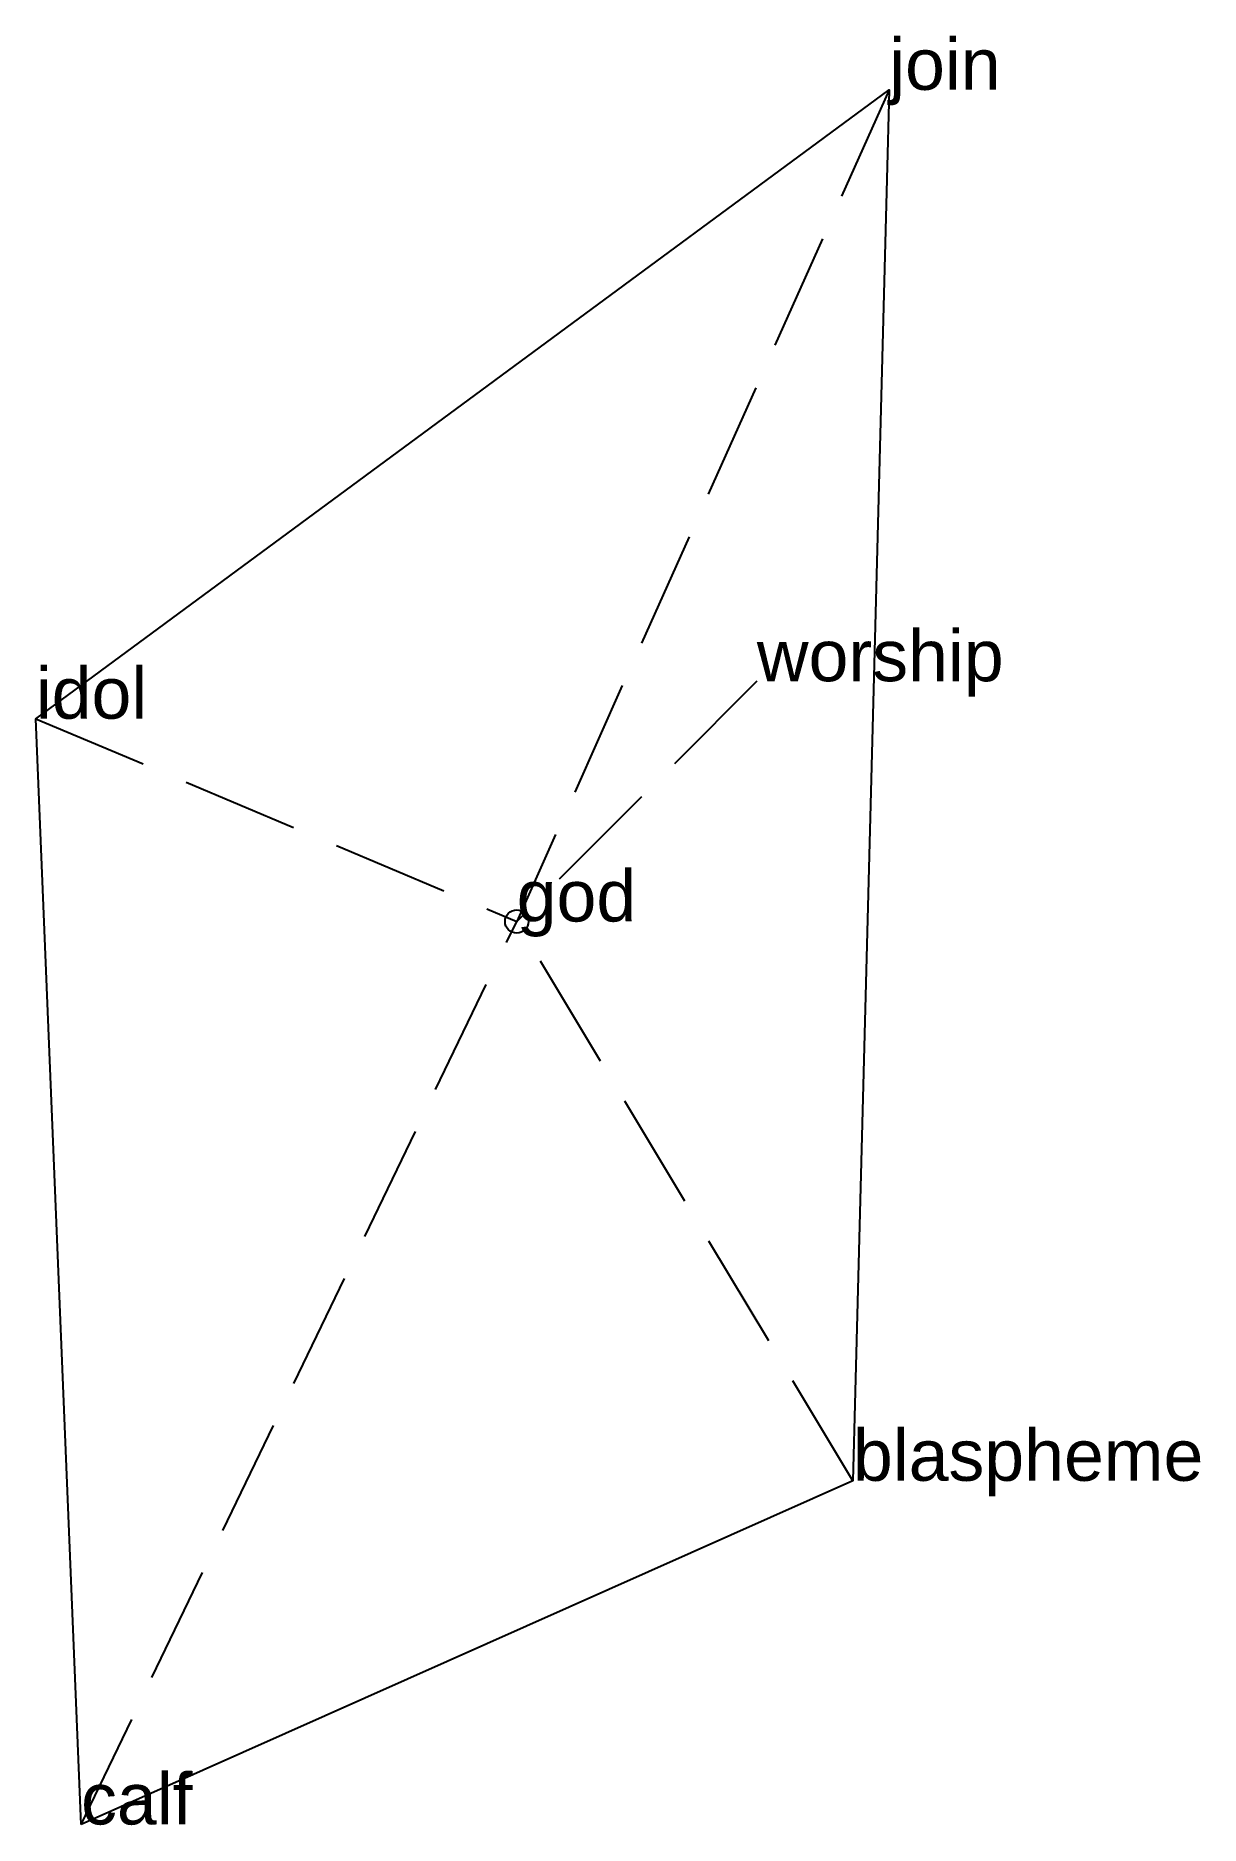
# Model space of a CAD drawing. Extents: x -1.03 to 1.47, y -1.94 to 1.9.
import ezdxf

# ---------------------------------------------------------------- set-up
doc = ezdxf.new("R2010")
doc.units = 0
doc.linetypes.add('DASHED2', pattern=[0.3, 0.25, -0.05])
doc.layers.add('TEXT', color=1, linetype='CONTINUOUS')
doc.styles.get("Standard").update_dxf_attribs({"font": 'arial.ttf'})

msp = doc.modelspace()

# ---------------------------------------------------------------- linework, layer by layer
at = {"linetype": 'DASHED2'}
for p in [(0.7988, 1.7835), (0.515, 0.5152), (-1.0315, 0.4349), (-0.9343, -1.9364), (0, 0), (0.7211, -1.1994)]:
    msp.add_line(p, (0, 0), dxfattribs=at)
msp.add_circle((0, 0), 0.025)
at = {"layer": 'OUTLINE', "linetype": 'CONTINUOUS'}
msp.add_polyline3d([(-0.9343, -1.9364, 0), (-1.0315, 0.4349, 0), (0.7988, 1.7835, 0), (0.7211, -1.1994, 0), (-0.9343, -1.9364, 0)], close=True, dxfattribs=at)

# ---------------------------------------------------------------- texts
at = {"layer": 'TEXT'}
for s, p in [('join', (0.7988, 1.7835)), ('worship', (0.515, 0.5152)), ('idol', (-1.0315, 0.4349)), ('god', (0, 0)), ('blaspheme', (0.7211, -1.1994)), ('calf', (-0.9343, -1.9364))]:
    msp.add_text(s, height=0.11, dxfattribs=at).set_placement(p)

doc.saveas('drawing.dxf')
